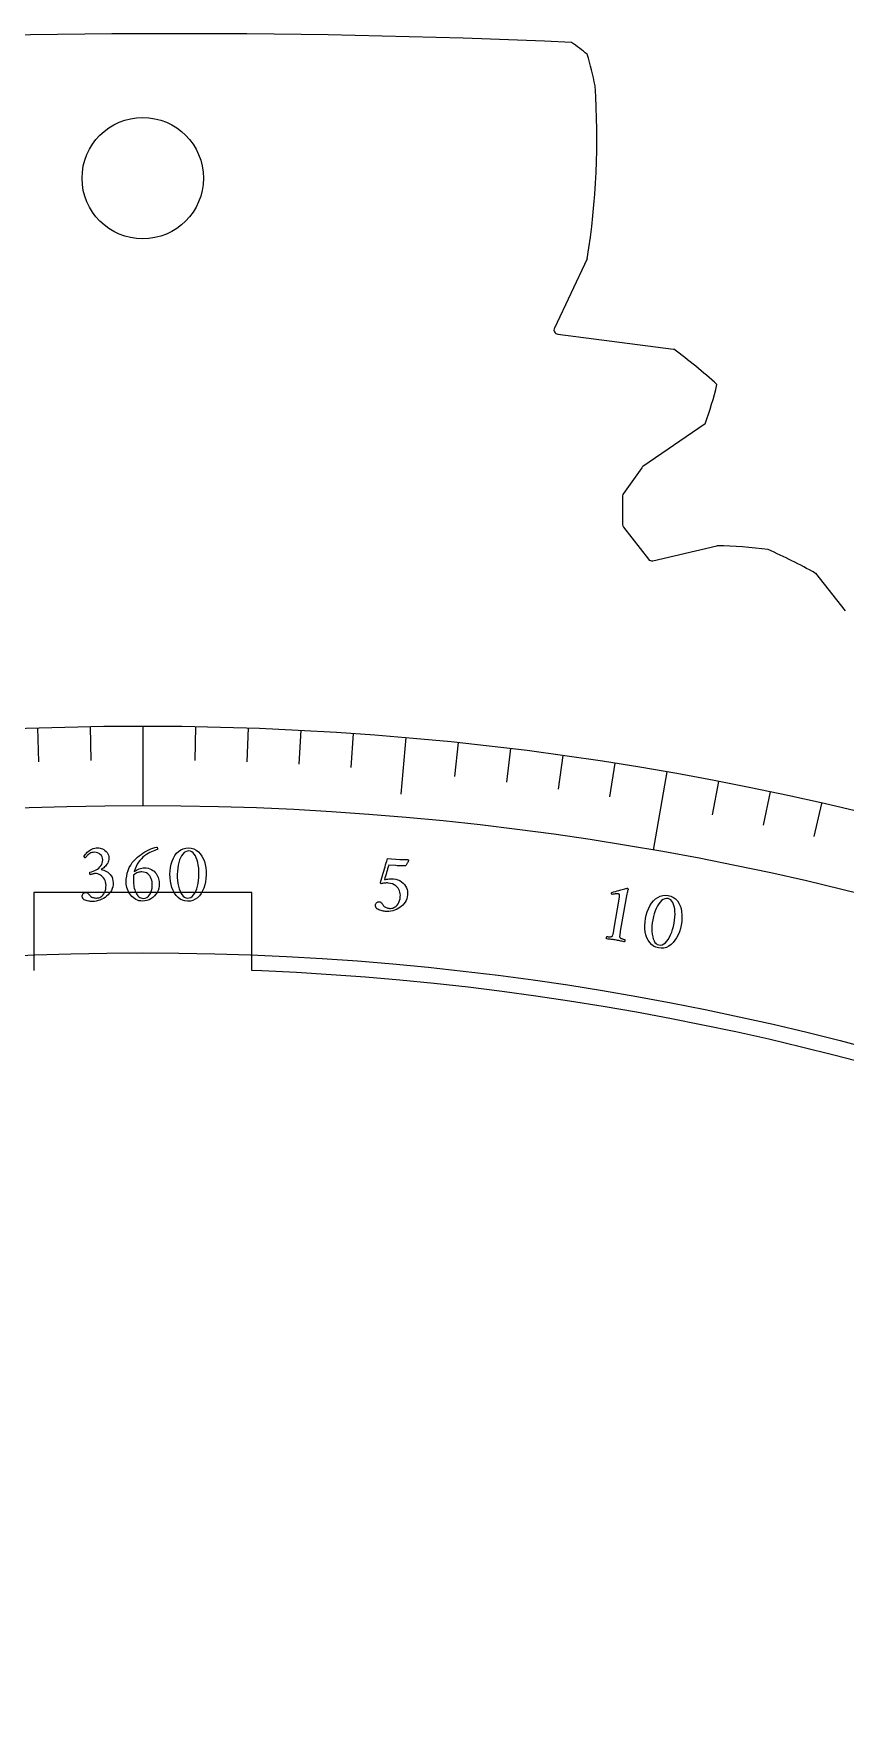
# Model space of a CAD drawing. Header units: millimetres. Extents: x -105 to 105, y -105 to 128.
# Drawn here: x -3.8 to 24.3, y 70.1 to 128.4 of the extents above; entities that cross this region are included whole.
import ezdxf

# ---------------------------------------------------------------- set-up
doc = ezdxf.new("R2010")
doc.units = ezdxf.units.MM
for name, color, linetype in [('CUT_INNER', 6, 'Continuous'), ('CUT_OUTER', 1, 'Continuous'), ('ENGRAVE', 7, 'Continuous'), ('ENGRAVE_FINE', 8, 'Continuous'), ('TEXT', 5, 'Continuous')]:
    doc.layers.add(name, color=color, linetype=linetype)

msp = doc.modelspace()

# ---------------------------------------------------------------- linework, layer by layer
at = {"layer": 'CUT_INNER'}
for points in [[(3.775, 98.695), (-3.775, 98.695), (-3.775, 96.0004)], [(4.1253, 95.9864), (3.775, 96.0004), (3.775, 98.695)]]:
    msp.add_lwpolyline(points, dxfattribs=at)
msp.add_circle((0, 123.4399), 2.1, dxfattribs=at)
msp.add_arc((0, 0), 96.075, 98.085938, 87.539062, dxfattribs=at)
at = {"layer": 'CUT_OUTER'}
for points in [[(15.3844, 120.6514), (15.3829, 120.6476), (14.2476, 118.2507)], [(14.364, 118.0377), (18.3757, 117.5206), (18.3791, 117.52)], [(19.469, 114.9331), (19.4661, 114.9309), (17.3121, 113.4507)], [(17.275, 113.4142), (16.6379, 112.5214)], [(16.61, 112.4343), (16.61, 111.4449)], [(16.6415, 111.3528), (17.5032, 110.2441)], [(17.656, 110.1902), (19.8738, 110.7122), (19.8776, 110.7129)], [(23.2805, 109.7595), (23.2831, 109.7565), (24.3185, 108.4615)]]:
    msp.add_lwpolyline(points, dxfattribs=at)
for centre, radius, start, end in [((1.2433, -174.6387), 303.0835, 87.428845, 93.093447), ((10.6884, 122.034), 7.3832, 50.503217, 55.789143), ((4.4176, 124.4172), 11.4566, 11.195219, 16.814808), ((-9.9777, 124.8038), 25.6997, 350.701765, 4.100655), ((14.3832, 118.1865), 0.15, 154.656823, 262.655763), ((5.9725, 100.8209), 20.8035, 48.057085, 53.389458), ((5.8321, 119.7652), 14.4677, 340.488787, 346.12099), ((17.3971, 113.327), 0.15, 124.497975, 144.486205), ((16.7599, 112.4343), 0.15, 144.486205, 180), ((16.7599, 111.4449), 0.15, 180, 217.854584), ((19.4373, 93.4695), 17.2489, 82.640646, 88.537412), ((14.0399, 93.3215), 18.8573, 60.657598, 66.20958), ((17.6217, 110.3362), 0.15, 217.854584, 283.244865)]:
    msp.add_arc(centre, radius, start, end, dxfattribs=at)
at = {"layer": 'ENGRAVE'}
for points in [[(0, 104.4645), (0, 101.7156)], [(9.1047, 104.067), (8.9336, 102.111)], [(18.1401, 102.8774), (17.6627, 100.1703)]]:
    msp.add_lwpolyline(points, dxfattribs=at)
for radius in [104.4645, 101.7156, 96.6105]:
    msp.add_circle((0, 0), radius, dxfattribs=at)
at = {"layer": 'ENGRAVE_FINE'}
for points in [[(-1.8232, 104.4486), (-1.8026, 103.2707)], [(1.8232, 104.4486), (1.8026, 103.2707)], [(-3.6458, 104.4009), (-3.6046, 103.2235)], [(3.6458, 104.4009), (3.6046, 103.2235)], [(5.4672, 104.3213), (5.4056, 103.1448)], [(7.2871, 104.21), (7.2049, 103.0348)], [(10.9195, 103.8922), (10.7964, 102.7206)], [(12.731, 103.6858), (12.5874, 102.5165)], [(14.5386, 103.4479), (14.3747, 102.2812)], [(16.3418, 103.1784), (16.1576, 102.0148)], [(19.9328, 102.5452), (19.708, 101.3887)], [(21.7194, 102.1817), (21.4745, 101.0293)], [(23.4994, 101.7871), (23.2344, 100.6392)]]:
    msp.add_lwpolyline(points, dxfattribs=at)
at = {"layer": 'TEXT'}
for points in [[(-1.5559, 100.2497), (-1.5177, 100.2476), (-1.4776, 100.2402), (-1.4356, 100.2275), (-1.3917, 100.2095), (-1.3483, 100.1863), (-1.3081, 100.1581), (-1.271, 100.1249), (-1.237, 100.0867), (-1.2085, 100.0437), (-1.188, 99.9963), (-1.1755, 99.9443), (-1.1708, 99.8878), (-1.1732, 99.8432), (-1.1813, 99.8003), (-1.1951, 99.7592), (-1.2147, 99.7199), (-1.2383, 99.6827), (-1.2641, 99.6481), (-1.2922, 99.6159), (-1.3224, 99.5864), (-1.353, 99.5595), (-1.382, 99.5356), (-1.4093, 99.5147), (-1.4349, 99.4967), (-1.3927, 99.4887), (-1.349, 99.4751), (-1.3037, 99.4561), (-1.2569, 99.4316), (-1.2111, 99.4016), (-1.1688, 99.3662), (-1.1299, 99.3254), (-1.0944, 99.2793), (-1.0649, 99.2278), (-1.0436, 99.1708), (-1.0305, 99.1084), (-1.0257, 99.0407), (-1.0289, 98.969), (-1.04, 98.9007), (-1.059, 98.8358), (-1.0859, 98.7743), (-1.1194, 98.7166), (-1.1579, 98.6633), (-1.2016, 98.6143), (-1.2504, 98.5697), (-1.3034, 98.5296), (-1.3595, 98.4944), (-1.4187, 98.4641), (-1.481, 98.4387), (-1.5454, 98.4185), (-1.6105, 98.4036), (-1.6764, 98.3943), (-1.7431, 98.3904), (-1.7726, 98.3908), (-1.8056, 98.3933), (-1.8421, 98.3977), (-1.8821, 98.404), (-1.9229, 98.4124), (-1.9617, 98.4233), (-1.9986, 98.4366), (-2.0335, 98.4523), (-2.0402, 98.4581), (-2.0485, 98.4667), (-2.0582, 98.4783), (-2.0695, 98.4927), (-2.08, 98.5088), (-2.0877, 98.5254), (-2.0925, 98.5424), (-2.0943, 98.5598), (-2.0926, 98.5892), (-2.0863, 98.6157), (-2.0754, 98.6395), (-2.0598, 98.6603), (-2.0412, 98.6774), (-2.0212, 98.6898), (-1.9999, 98.6974), (-1.9771, 98.7002), (-1.9494, 98.6979), (-1.9246, 98.6899), (-1.9028, 98.6761), (-1.884, 98.6565), (-1.8667, 98.6347), (-1.8492, 98.6142), (-1.8315, 98.595), (-1.8137, 98.5771), (-1.7919, 98.5585), (-1.7681, 98.543), (-1.7424, 98.5307), (-1.7147, 98.5216), (-1.6862, 98.515), (-1.6579, 98.5104), (-1.6298, 98.5079), (-1.6019, 98.5073), (-1.5639, 98.5106), (-1.5257, 98.5192), (-1.4875, 98.5331), (-1.4491, 98.5523), (-1.4123, 98.5776), (-1.3786, 98.6098), (-1.3481, 98.649), (-1.3209, 98.695), (-1.2985, 98.7487), (-1.2828, 98.8104), (-1.2738, 98.8804), (-1.2715, 98.9585), (-1.2756, 99.0155), (-1.2862, 99.0688), (-1.3034, 99.1186), (-1.3271, 99.1649), (-1.3561, 99.207), (-1.389, 99.2444), (-1.4256, 99.2772), (-1.4661, 99.3053), (-1.5091, 99.3278), (-1.5532, 99.3437), (-1.5986, 99.3529), (-1.6452, 99.3554), (-1.6689, 99.3541), (-1.6927, 99.3509), (-1.7167, 99.3459), (-1.7408, 99.3391), (-1.7636, 99.3319), (-1.7837, 99.3258), (-1.801, 99.3209), (-1.8156, 99.3172), (-1.8235, 99.3293), (-1.8293, 99.3426), (-1.8329, 99.3571), (-1.8343, 99.3726), (-1.8341, 99.3822), (-1.8331, 99.3903), (-1.8314, 99.3969), (-1.8289, 99.4021), (-1.7724, 99.418), (-1.7174, 99.4371), (-1.6639, 99.4595), (-1.6119, 99.4852), (-1.5632, 99.5143), (-1.5195, 99.5472), (-1.4808, 99.5839), (-1.4471, 99.6243), (-1.42, 99.669), (-1.4008, 99.7185), (-1.3896, 99.7729), (-1.3864, 99.8322), (-1.3922, 99.887), (-1.4079, 99.9369), (-1.4336, 99.9819), (-1.4692, 100.0219), (-1.5126, 100.0547), (-1.5614, 100.0778), (-1.6156, 100.0912), (-1.6753, 100.095), (-1.7198, 100.0916), (-1.7612, 100.0829), (-1.7996, 100.0689), (-1.8349, 100.0496), (-1.8669, 100.0276), (-1.8953, 100.0052), (-1.9202, 99.9825), (-1.9415, 99.9595), (-1.9596, 99.9385), (-1.9745, 99.9218), (-1.9864, 99.9093), (-1.9953, 99.9012), (-2.0012, 99.9023), (-2.0072, 99.9061), (-2.0133, 99.9124), (-2.0194, 99.9213), (-2.0248, 99.9314), (-2.0287, 99.9416), (-2.0311, 99.9519), (-2.0321, 99.9621), (-2.0089, 99.9961), (-1.9826, 100.0296), (-1.9531, 100.0625), (-1.9204, 100.095), (-1.8847, 100.126), (-1.8461, 100.1544), (-1.8047, 100.1803), (-1.7604, 100.2037), (-1.7133, 100.2232), (-1.6635, 100.2373), (-1.6111, 100.2461), (-1.5559, 100.2497)], [(0.0473, 99.554), (0.1195, 99.5505), (0.1857, 99.5399), (0.2458, 99.5223), (0.2997, 99.4978), (0.3479, 99.4678), (0.3909, 99.434), (0.4288, 99.3963), (0.4614, 99.3547), (0.4893, 99.3107), (0.5129, 99.2656), (0.5322, 99.2195), (0.5473, 99.1722), (0.5587, 99.1256), (0.5667, 99.0814), (0.5714, 99.0397), (0.5728, 99.0003), (0.5675, 98.9224), (0.5525, 98.8473), (0.5278, 98.7751), (0.4935, 98.7056), (0.4511, 98.6408), (0.4022, 98.5827), (0.3468, 98.5311), (0.2849, 98.4862), (0.2177, 98.4497), (0.1464, 98.4237), (0.0709, 98.4081), (-0.0088, 98.4029), (-0.0714, 98.4064), (-0.131, 98.4171), (-0.1876, 98.4349), (-0.241, 98.4598), (-0.2911, 98.4906), (-0.3373, 98.526), (-0.3798, 98.5659), (-0.4184, 98.6105), (-0.4531, 98.6587), (-0.4837, 98.7097), (-0.51, 98.7634), (-0.5322, 98.8199), (-0.5499, 98.8777), (-0.5626, 98.9354), (-0.5703, 98.9929), (-0.5731, 99.0502), (-0.5693, 99.1589), (-0.5567, 99.2647), (-0.5352, 99.3676), (-0.5047, 99.4676), (-0.4657, 99.563), (-0.4184, 99.6523), (-0.3629, 99.7352), (-0.2991, 99.812), (-0.2455, 99.8668), (-0.1879, 99.9195), (-0.1263, 99.9698), (-0.0608, 100.018), (0.0071, 100.0633), (0.0757, 100.1053), (0.1452, 100.144), (0.2155, 100.1793), (0.285, 100.2105), (0.3521, 100.2369), (0.4168, 100.2585), (0.479, 100.2753), (0.4885, 100.2731), (0.4961, 100.2668), (0.5018, 100.2562), (0.5057, 100.2414), (0.5082, 100.2257), (0.51, 100.2124), (0.511, 100.2014), (0.5114, 100.1929), (0.4636, 100.177), (0.4127, 100.1581), (0.3587, 100.1363), (0.3015, 100.1115), (0.2427, 100.0831), (0.1837, 100.0501), (0.1245, 100.0128), (0.0653, 99.971), (0.0074, 99.9241), (-0.0474, 99.8715), (-0.0992, 99.8132), (-0.148, 99.7492), (-0.1924, 99.6787), (-0.2313, 99.6011), (-0.2645, 99.5163), (-0.2921, 99.4244), (-0.2527, 99.4536), (-0.2111, 99.4793), (-0.1672, 99.5015), (-0.1211, 99.5202), (-0.0751, 99.535), (-0.0318, 99.5456), (0.009, 99.5519), (0.0473, 99.554)], [(1.5826, 100.2463), (1.6811, 100.2368), (1.7713, 100.2116), (1.8532, 100.1706), (1.9267, 100.114), (1.9916, 100.0443), (2.0477, 99.9644), (2.095, 99.8741), (2.1334, 99.7735), (2.1628, 99.6654), (2.183, 99.5525), (2.194, 99.4348), (2.1958, 99.3124), (2.1885, 99.1902), (2.1721, 99.0732), (2.1467, 98.9613), (2.1123, 98.8546), (2.0694, 98.7556), (2.0186, 98.6671), (1.9598, 98.589), (1.8931, 98.5212), (1.8189, 98.4667), (1.7376, 98.4283), (1.6491, 98.4058), (1.5535, 98.3994), (1.4605, 98.4088), (1.3743, 98.434), (1.2949, 98.475), (1.2222, 98.5318), (1.1569, 98.6016), (1.0999, 98.6816), (1.0512, 98.7717), (1.0107, 98.872), (0.9791, 98.9798), (0.9567, 99.0924), (0.9438, 99.2099), (0.9403, 99.3323), (0.946, 99.4545), (0.961, 99.5718), (0.9852, 99.684), (1.0186, 99.7911), (1.061, 99.8904), (1.1118, 99.9792), (1.1711, 100.0573), (1.239, 100.1249), (1.3145, 100.1792), (1.397, 100.2175), (1.4864, 100.2399), (1.5826, 100.2463)], [(1.5958, 100.1404), (1.5369, 100.1344), (1.4821, 100.1146), (1.4314, 100.0809), (1.3848, 100.0334), (1.3427, 99.9742), (1.3056, 99.9056), (1.2733, 99.8275), (1.246, 99.7401), (1.2242, 99.6452), (1.2082, 99.5452), (1.198, 99.44), (1.1937, 99.3295), (1.1954, 99.2202), (1.2029, 99.1154), (1.2164, 99.0151), (1.2358, 98.9193), (1.2602, 98.8305), (1.289, 98.7509), (1.322, 98.6806), (1.3594, 98.6196), (1.4005, 98.5702), (1.4448, 98.5347), (1.4925, 98.5131), (1.5434, 98.5053), (1.6051, 98.5115), (1.6616, 98.532), (1.7128, 98.5669), (1.7588, 98.6162), (1.7998, 98.6776), (1.8356, 98.7485), (1.8663, 98.829), (1.892, 98.9192), (1.9125, 99.0163), (1.9278, 99.1175), (1.9378, 99.2229), (1.9426, 99.3324), (1.9419, 99.4427), (1.9354, 99.5473), (1.923, 99.6464), (1.9047, 99.7399), (1.8812, 99.8261), (1.853, 99.9032), (1.8201, 99.9712), (1.7826, 100.03), (1.741, 100.0777), (1.696, 100.1119), (1.6476, 100.1328), (1.5958, 100.1404)], [(8.6767, 99.1752), (8.7584, 99.1632), (8.8328, 99.1422), (8.8999, 99.1123), (8.9597, 99.0734), (9.0121, 99.0278), (9.0573, 98.9779), (9.0951, 98.9236), (9.1257, 98.865), (9.1485, 98.8042), (9.1632, 98.7432), (9.1697, 98.6821), (9.1681, 98.6208), (9.1575, 98.5498), (9.1394, 98.483), (9.1138, 98.4204), (9.0807, 98.3619), (9.0416, 98.3081), (8.9977, 98.259), (8.9492, 98.2148), (8.8961, 98.1754), (8.8393, 98.141), (8.7799, 98.1118), (8.7179, 98.0877), (8.6532, 98.0688), (8.5872, 98.0553), (8.5209, 98.0473), (8.4543, 98.0447), (8.3875, 98.0477), (8.3583, 98.0512), (8.3257, 98.057), (8.2898, 98.0651), (8.2507, 98.0755), (8.211, 98.0882), (8.1735, 98.103), (8.1382, 98.12), (8.105, 98.1392), (8.099, 98.1456), (8.0917, 98.1551), (8.0832, 98.1676), (8.0735, 98.1831), (8.0646, 98.2002), (8.0587, 98.2174), (8.0557, 98.2348), (8.0557, 98.2523), (8.0604, 98.2814), (8.0693, 98.3072), (8.0827, 98.3297), (8.1003, 98.3488), (8.1206, 98.3639), (8.1417, 98.3741), (8.1637, 98.3795), (8.1866, 98.38), (8.2141, 98.3748), (8.2379, 98.3643), (8.2581, 98.3483), (8.2748, 98.3269), (8.2898, 98.3035), (8.3051, 98.2813), (8.3207, 98.2603), (8.3365, 98.2407), (8.3563, 98.2199), (8.3784, 98.2021), (8.4027, 98.1872), (8.4293, 98.1753), (8.457, 98.1658), (8.4847, 98.1584), (8.5123, 98.1529), (8.54, 98.1495), (8.5782, 98.1488), (8.617, 98.1535), (8.6565, 98.1633), (8.6967, 98.1785), (8.7359, 98.1999), (8.7727, 98.2285), (8.807, 98.2643), (8.8389, 98.3073), (8.8667, 98.3583), (8.8886, 98.4182), (8.9048, 98.4869), (8.9151, 98.5643), (8.9164, 98.6104), (8.9121, 98.6579), (8.9022, 98.7068), (8.8867, 98.7571), (8.8649, 98.8066), (8.8359, 98.853), (8.7997, 98.8964), (8.7564, 98.9368), (8.7049, 98.9716), (8.6442, 98.9986), (8.5743, 99.0176), (8.4951, 99.0288), (8.4695, 99.0302), (8.4398, 99.0302), (8.4058, 99.029), (8.3677, 99.0264), (8.3302, 99.0226), (8.2982, 99.0179), (8.2716, 99.0121), (8.2505, 99.0053), (8.2463, 99.0065), (8.2423, 99.0093), (8.2387, 99.0137), (8.2354, 99.0198), (8.2328, 99.0267), (8.2311, 99.0338), (8.2303, 99.0409), (8.2304, 99.0482), (8.2533, 99.1273), (8.2762, 99.2065), (8.2991, 99.2856), (8.322, 99.3647), (8.3446, 99.4425), (8.3664, 99.5175), (8.3875, 99.5899), (8.4078, 99.6596), (8.4266, 99.7248), (8.4432, 99.7837), (8.4577, 99.8363), (8.4699, 99.8827), (8.8966, 99.8456), (8.9264, 99.8433), (8.9567, 99.8417), (8.9874, 99.8408), (9.0186, 99.8406), (9.0487, 99.8409), (9.0762, 99.8416), (9.1011, 99.8428), (9.1235, 99.8443), (9.1419, 99.8458), (9.1551, 99.8469), (9.163, 99.8476), (9.1656, 99.8478), (9.1724, 99.843), (9.1786, 99.8385), (9.1843, 99.8345), (9.1895, 99.8309), (9.1937, 99.8272), (9.1966, 99.8229), (9.1981, 99.8179), (9.1982, 99.8124), (9.197, 99.8063), (9.1942, 99.7969), (9.1897, 99.7841), (9.1837, 99.768), (9.1762, 99.7498), (9.1676, 99.7308), (9.1577, 99.711), (9.1467, 99.6903), (9.1347, 99.67), (9.1219, 99.6513), (9.1083, 99.6341), (9.0939, 99.6185), (9.0626, 99.6184), (9.0283, 99.6185), (8.9911, 99.619), (8.9509, 99.6196), (8.9075, 99.6209), (8.8604, 99.6233), (8.8097, 99.6267), (8.7553, 99.6311), (8.5129, 99.6521), (8.4941, 99.5886), (8.4756, 99.5245), (8.4572, 99.4599), (8.4389, 99.3946), (8.4207, 99.33), (8.4025, 99.267), (8.3842, 99.2056), (8.3659, 99.1459), (8.3986, 99.1545), (8.4358, 99.1617), (8.4775, 99.1676), (8.5238, 99.1722), (8.5697, 99.1754), (8.6105, 99.1769), (8.6462, 99.1768), (8.6767, 99.1752)], [(-0.3153, 99.298), (-0.318, 99.2744), (-0.3203, 99.2503), (-0.3222, 99.2259), (-0.3238, 99.2011), (-0.325, 99.1761), (-0.3258, 99.1512), (-0.3263, 99.1262), (-0.3264, 99.1012), (-0.325, 99.0522), (-0.3209, 99.0022), (-0.3144, 98.951), (-0.3052, 98.8987), (-0.2934, 98.8468), (-0.2789, 98.7967), (-0.2616, 98.7485), (-0.2416, 98.7021), (-0.2189, 98.6588), (-0.1935, 98.6196), (-0.1654, 98.5847), (-0.1345, 98.554), (-0.101, 98.529), (-0.065, 98.5111), (-0.0265, 98.5004), (0.0146, 98.4968), (0.0802, 98.5049), (0.1396, 98.529), (0.1929, 98.5693), (0.24, 98.6258), (0.2786, 98.6943), (0.3063, 98.7709), (0.323, 98.8557), (0.3288, 98.9485), (0.3267, 99.0091), (0.3201, 99.0675), (0.3087, 99.1237), (0.2928, 99.1777), (0.2719, 99.2281), (0.2456, 99.2733), (0.2139, 99.3134), (0.1769, 99.3483), (0.134, 99.3766), (0.0848, 99.3969), (0.0293, 99.409), (-0.0324, 99.4131), (-0.0643, 99.4119), (-0.0977, 99.4082), (-0.1328, 99.4022), (-0.1696, 99.3938), (-0.2069, 99.3806), (-0.2436, 99.3603), (-0.2797, 99.3327), (-0.3153, 99.298)], [(16.3078, 97.3965), (16.4993, 98.5405), (16.5032, 98.5687), (16.5047, 98.5925), (16.5037, 98.6118), (16.5002, 98.6267), (16.4942, 98.6382), (16.4852, 98.6471), (16.4734, 98.6535), (16.4587, 98.6575), (16.4402, 98.6592), (16.4168, 98.6589), (16.3886, 98.6566), (16.3556, 98.6523), (16.3222, 98.6471), (16.293, 98.6422), (16.268, 98.6375), (16.2472, 98.633), (16.2374, 98.6456), (16.2311, 98.6587), (16.2283, 98.6724), (16.2289, 98.6866), (16.229, 98.6868), (16.229, 98.6873), (16.2292, 98.6883), (16.2294, 98.6895), (16.2306, 98.6947), (16.2324, 98.6987), (16.2347, 98.7015), (16.2376, 98.703), (16.3003, 98.7196), (16.3624, 98.7364), (16.424, 98.7534), (16.4851, 98.7707), (16.5435, 98.7873), (16.5967, 98.8023), (16.6447, 98.8157), (16.6876, 98.8275), (16.7231, 98.8371), (16.7488, 98.844), (16.7649, 98.8479), (16.7712, 98.8491), (16.7771, 98.8481), (16.7837, 98.8459), (16.7888, 98.8416), (16.7925, 98.8354), (16.7946, 98.8272), (16.796, 98.8185), (16.7971, 98.8105), (16.7979, 98.8032), (16.7985, 98.7968), (16.797, 98.7925), (16.7926, 98.7796), (16.7851, 98.758), (16.7747, 98.7279), (16.763, 98.6896), (16.7514, 98.6436), (16.74, 98.5899), (16.7289, 98.5286), (16.5303, 97.359), (16.525, 97.3277), (16.5202, 97.2974), (16.5157, 97.2682), (16.5116, 97.24), (16.5085, 97.2136), (16.507, 97.1894), (16.5073, 97.1676), (16.5093, 97.1481), (16.513, 97.1402), (16.5206, 97.132), (16.5324, 97.1235), (16.5481, 97.1147), (16.5662, 97.1061), (16.585, 97.0983), (16.6044, 97.0914), (16.6246, 97.0852), (16.6436, 97.08), (16.6597, 97.0759), (16.6728, 97.0728), (16.6829, 97.0707), (16.6856, 97.0632), (16.687, 97.0537), (16.6872, 97.0421), (16.686, 97.0285), (16.6836, 97.0151), (16.68, 97.0042), (16.6751, 96.9957), (16.669, 96.9897), (16.6272, 96.9998), (16.5872, 97.0093), (16.5489, 97.0184), (16.5124, 97.0269), (16.476, 97.0351), (16.4381, 97.0429), (16.3986, 97.0504), (16.3576, 97.0576), (16.3182, 97.064), (16.2804, 97.0695), (16.2444, 97.0741), (16.21, 97.0779), (16.1753, 97.0814), (16.1379, 97.0851), (16.0981, 97.089), (16.0557, 97.0931), (16.0518, 97.1008), (16.05, 97.1104), (16.0501, 97.1219), (16.0523, 97.1354), (16.0557, 97.1486), (16.0596, 97.1594), (16.0641, 97.168), (16.0691, 97.1742), (16.0793, 97.1728), (16.0927, 97.1715), (16.1092, 97.1701), (16.1289, 97.1688), (16.15, 97.168), (16.1706, 97.1682), (16.1909, 97.1694), (16.2108, 97.1715), (16.2284, 97.1747), (16.2417, 97.179), (16.2508, 97.1844), (16.2556, 97.1909), (16.2639, 97.2086), (16.2716, 97.2291), (16.2786, 97.2523), (16.285, 97.2782), (16.291, 97.3061), (16.2968, 97.3351), (16.3024, 97.3652), (16.3078, 97.3965)], [(18.1885, 98.5952), (18.2841, 98.5695), (18.3688, 98.5296), (18.4428, 98.4757), (18.5059, 98.4076), (18.5584, 98.3281), (18.6004, 98.24), (18.632, 98.1431), (18.6533, 98.0375), (18.6643, 97.926), (18.6655, 97.8114), (18.6568, 97.6935), (18.6383, 97.5725), (18.6108, 97.4532), (18.5753, 97.3405), (18.5317, 97.2344), (18.48, 97.1348), (18.4213, 97.0444), (18.3565, 96.9655), (18.2856, 96.8982), (18.2086, 96.8425), (18.1264, 96.801), (18.0398, 96.7766), (17.9488, 96.7692), (17.8534, 96.7787), (17.7633, 96.8034), (17.6825, 96.8425), (17.611, 96.8961), (17.5487, 96.9642), (17.4959, 97.0439), (17.453, 97.1322), (17.4199, 97.2291), (17.3966, 97.3347), (17.3833, 97.4463), (17.3799, 97.561), (17.3867, 97.6791), (17.4035, 97.8003), (17.4294, 97.9199), (17.4636, 98.0331), (17.5061, 98.1397), (17.5569, 98.2398), (17.6151, 98.3307), (17.6799, 98.4098), (17.7514, 98.477), (17.8295, 98.5324), (17.913, 98.5734), (18.0007, 98.5975), (18.0926, 98.6048), (18.1885, 98.5952)], [(18.184, 98.4885), (18.1249, 98.4924), (18.0676, 98.4819), (18.012, 98.4571), (17.9581, 98.418), (17.9068, 98.3666), (17.8588, 98.3051), (17.8141, 98.2335), (17.7726, 98.1517), (17.7353, 98.0619), (17.703, 97.9659), (17.6755, 97.8638), (17.653, 97.7556), (17.6365, 97.6475), (17.6265, 97.5429), (17.6232, 97.4418), (17.6264, 97.3441), (17.6358, 97.2524), (17.6509, 97.1692), (17.6719, 97.0944), (17.6985, 97.028), (17.7309, 96.9725), (17.7687, 96.9301), (17.8121, 96.9009), (17.8611, 96.8848), (17.923, 96.8806), (17.982, 96.8915), (18.0384, 96.9175), (18.0919, 96.9584), (18.1424, 97.0121), (18.1895, 97.0761), (18.2332, 97.1505), (18.2735, 97.2352), (18.3098, 97.3275), (18.3417, 97.4248), (18.3691, 97.527), (18.392, 97.6342), (18.4096, 97.743), (18.4205, 97.8473), (18.4247, 97.9471), (18.4222, 98.0424), (18.4132, 98.1313), (18.3982, 98.2119), (18.3771, 98.2844), (18.3498, 98.3487), (18.3167, 98.4026), (18.2781, 98.4438), (18.2338, 98.4725), (18.184, 98.4885)]]:
    msp.add_lwpolyline(points, close=True, dxfattribs=at)

doc.saveas('drawing.dxf')
